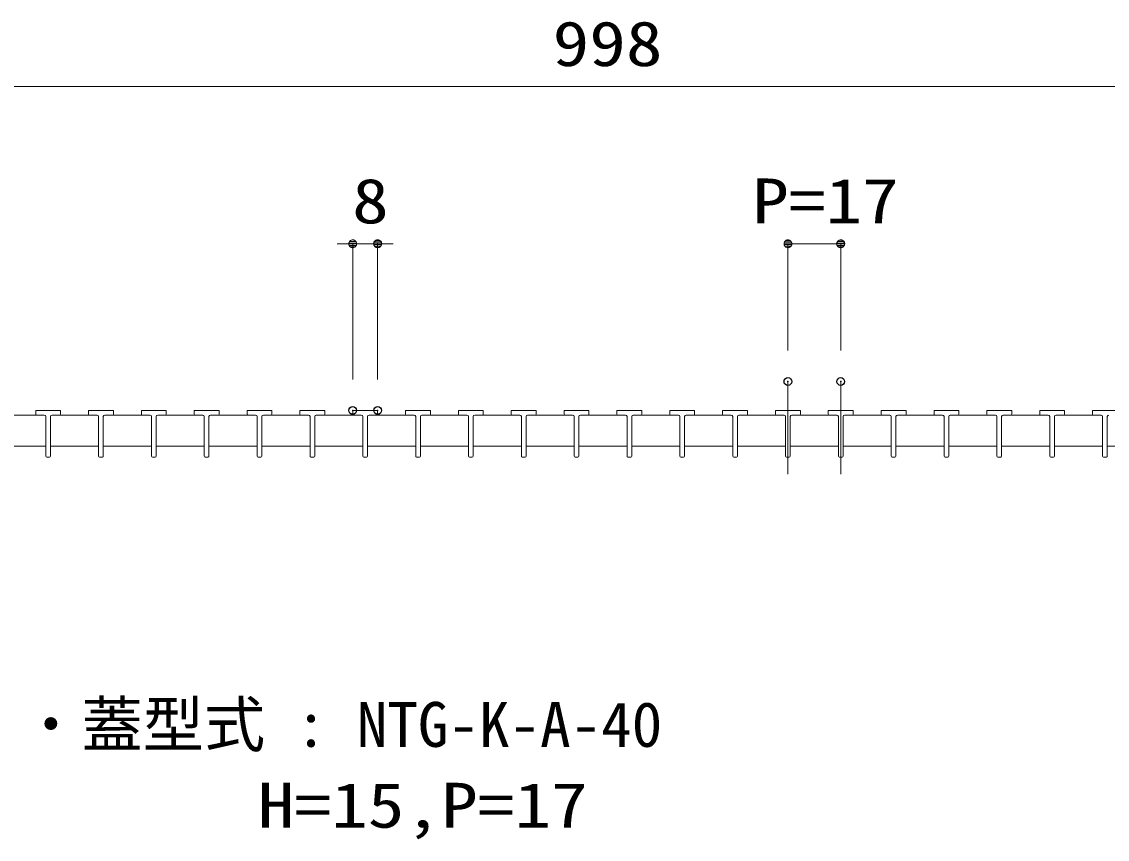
# Model space of a CAD drawing. Units: millimetres on the paper. Extents: x -216 to 216, y -153 to 153.
# Drawn here: x -74.1 to -4.2, y -80.8 to -28.2 of the extents above; entities that cross this region are included whole.
import ezdxf
from ezdxf.enums import TextEntityAlignment as Align

# ---------------------------------------------------------------- set-up
doc = ezdxf.new("R2010")
doc.units = ezdxf.units.MM
doc.header["$PDMODE"] = 32
doc.header["$PDSIZE"] = 0.5
doc.linetypes.add('CHAIN2', pattern=[12, 9, -1, 1, -1])
doc.layers.add('0-1_文字', color=7, linetype='Continuous')
doc.layers.add('0-4_Defpoints', color=7, linetype='Continuous')
for name, color, linetype, lineweight in [('0-2_寸法', 4, 'Continuous', 9), ('0-3_0', 7, 'Continuous', 9), ('0-5_蓋', 3, 'Continuous', 9), ('0-6_中心線', 4, 'CHAIN2', 9)]:
    doc.layers.add(name, color=color, linetype=linetype, lineweight=lineweight)
doc.styles.add('ＭＳ ゴシック', font='')
doc.styles.get('ＭＳ ゴシック').set_extended_font_data('MS Gothic')

# ---------------------------------------------------------------- blocks, each defined once
blk = doc.blocks.new('_Dot')
at = {"layer": '0-3_0'}
for p, q in [((-0.5, 0), (-1, 0)), ((0.489, 0.1), (-0.489, 0.1)), ((0.399, 0.3), (-0.399, 0.3)), ((0.458, -0.199), (-0.458, -0.199)), ((0.3, -0.399), (-0.3, -0.399))]:
    blk.add_line(p, q, dxfattribs=at)
for points in [[(0.5, 0), (0.496, 0.063), (0.484, 0.124), (0.465, 0.184), (0.438, 0.241), (0.405, 0.294), (0.364, 0.342), (0.319, 0.385), (0.268, 0.422), (0.213, 0.452), (0.155, 0.476), (0.094, 0.491), (0.031, 0.499), (-0.031, 0.499), (-0.094, 0.491), (-0.155, 0.476), (-0.213, 0.452), (-0.268, 0.422), (-0.319, 0.385), (-0.364, 0.342), (-0.405, 0.294), (-0.438, 0.241), (-0.465, 0.184), (-0.484, 0.124), (-0.496, 0.063), (-0.5, 0), (0, 0)], [(-0.5, 0), (-0.496, -0.063), (-0.484, -0.124), (-0.465, -0.184), (-0.438, -0.241), (-0.405, -0.294), (-0.364, -0.342), (-0.319, -0.385), (-0.268, -0.422), (-0.213, -0.452), (-0.155, -0.476), (-0.094, -0.491), (-0.031, -0.499), (0.031, -0.499), (0.094, -0.491), (0.155, -0.476), (0.213, -0.452), (0.268, -0.422), (0.319, -0.385), (0.364, -0.342), (0.405, -0.294), (0.438, -0.241), (0.465, -0.184), (0.484, -0.124), (0.496, -0.063), (0.5, 0), (0, 0)]]:
    blk.add_lwpolyline(points, close=True, dxfattribs=at)

msp = doc.modelspace()

# ---------------------------------------------------------------- linework, layer by layer
at = {"layer": '0-2_寸法'}
for p, q in [((-135.962, -32.373), (62.638, -32.373)), ((-53.262, -42.494), (-53.762, -42.494)), ((-52.762, -51.215), (-52.762, -42.494)), ((-52.762, -42.494), (-51.162, -42.494)), ((-51.162, -51.215), (-51.162, -42.494)), ((-50.662, -42.494), (-50.162, -42.494)), ((-24.762, -49.355), (-24.762, -42.494)), ((-24.262, -42.494), (-21.862, -42.494)), ((-21.362, -49.355), (-21.362, -42.494))]:
    msp.add_line(p, q, dxfattribs=at)
at = {"layer": '0-4_Defpoints'}
for p in [(-51.162, -42.494), (-21.362, -42.494), (-24.762, -51.355), (-21.362, -51.355), (-52.762, -53.215), (-51.162, -53.215)]:
    msp.add_point(p, dxfattribs=at)
at = {"layer": '0-5_蓋'}
for p, q in [((-75.512, -53.515), (-72.612, -53.515)), ((-73.162, -53.215), (-71.562, -53.215)), ((-73.162, -53.455), (-73.162, -53.215)), ((-72.612, -53.515), (-73.102, -53.515)), ((-72.512, -56.155), (-72.512, -53.615)), ((-72.212, -56.155), (-72.212, -53.615)), ((-72.112, -53.515), (-71.622, -53.515)), ((-72.112, -53.515), (-69.212, -53.515)), ((-71.562, -53.455), (-71.562, -53.215)), ((-69.762, -53.215), (-68.162, -53.215)), ((-69.762, -53.455), (-69.762, -53.215)), ((-69.212, -53.515), (-69.702, -53.515)), ((-69.112, -56.155), (-69.112, -53.615)), ((-68.812, -56.155), (-68.812, -53.615)), ((-68.712, -53.515), (-68.222, -53.515)), ((-68.712, -53.515), (-65.812, -53.515)), ((-68.162, -53.455), (-68.162, -53.215)), ((-66.362, -53.215), (-64.762, -53.215)), ((-66.362, -53.455), (-66.362, -53.215)), ((-65.812, -53.515), (-66.302, -53.515)), ((-65.712, -56.155), (-65.712, -53.615)), ((-65.412, -56.155), (-65.412, -53.615)), ((-65.312, -53.515), (-64.822, -53.515)), ((-65.312, -53.515), (-62.412, -53.515)), ((-64.762, -53.455), (-64.762, -53.215)), ((-62.962, -53.215), (-61.362, -53.215)), ((-62.962, -53.455), (-62.962, -53.215)), ((-62.412, -53.515), (-62.902, -53.515)), ((-62.312, -56.155), (-62.312, -53.615)), ((-62.012, -56.155), (-62.012, -53.615)), ((-61.912, -53.515), (-61.422, -53.515)), ((-61.912, -53.515), (-59.012, -53.515)), ((-61.362, -53.455), (-61.362, -53.215)), ((-59.562, -53.215), (-57.962, -53.215)), ((-59.562, -53.455), (-59.562, -53.215)), ((-59.012, -53.515), (-59.502, -53.515)), ((-58.912, -56.155), (-58.912, -53.615)), ((-58.612, -56.155), (-58.612, -53.615)), ((-58.512, -53.515), (-58.022, -53.515)), ((-58.512, -53.515), (-55.612, -53.515)), ((-57.962, -53.455), (-57.962, -53.215)), ((-56.162, -53.215), (-54.562, -53.215)), ((-56.162, -53.455), (-56.162, -53.215)), ((-55.612, -53.515), (-56.102, -53.515)), ((-55.512, -56.155), (-55.512, -53.615)), ((-55.212, -56.155), (-55.212, -53.615)), ((-55.112, -53.515), (-54.622, -53.515)), ((-55.112, -53.515), (-52.212, -53.515)), ((-54.562, -53.455), (-54.562, -53.215)), ((-52.762, -53.215), (-51.162, -53.215)), ((-52.762, -53.455), (-52.762, -53.215)), ((-52.212, -53.515), (-52.702, -53.515)), ((-52.112, -56.155), (-52.112, -53.615)), ((-51.812, -56.155), (-51.812, -53.615)), ((-51.712, -53.515), (-51.222, -53.515)), ((-51.712, -53.515), (-48.812, -53.515)), ((-51.162, -53.455), (-51.162, -53.215)), ((-49.362, -53.215), (-47.762, -53.215)), ((-49.362, -53.455), (-49.362, -53.215)), ((-48.812, -53.515), (-49.302, -53.515)), ((-48.712, -56.155), (-48.712, -53.615)), ((-48.412, -56.155), (-48.412, -53.615)), ((-48.312, -53.515), (-47.822, -53.515)), ((-48.312, -53.515), (-45.412, -53.515)), ((-47.762, -53.455), (-47.762, -53.215)), ((-45.962, -53.215), (-44.362, -53.215)), ((-45.962, -53.455), (-45.962, -53.215)), ((-45.412, -53.515), (-45.902, -53.515)), ((-45.312, -56.155), (-45.312, -53.615)), ((-45.012, -56.155), (-45.012, -53.615)), ((-44.912, -53.515), (-44.422, -53.515)), ((-44.912, -53.515), (-42.012, -53.515)), ((-44.362, -53.455), (-44.362, -53.215)), ((-42.562, -53.215), (-40.962, -53.215)), ((-42.562, -53.455), (-42.562, -53.215)), ((-42.012, -53.515), (-42.502, -53.515)), ((-41.912, -56.155), (-41.912, -53.615)), ((-41.612, -56.155), (-41.612, -53.615)), ((-41.512, -53.515), (-41.022, -53.515)), ((-41.512, -53.515), (-38.612, -53.515)), ((-40.962, -53.455), (-40.962, -53.215)), ((-39.162, -53.215), (-37.562, -53.215)), ((-39.162, -53.455), (-39.162, -53.215)), ((-38.612, -53.515), (-39.102, -53.515)), ((-38.512, -56.155), (-38.512, -53.615)), ((-38.212, -56.155), (-38.212, -53.615)), ((-38.112, -53.515), (-37.622, -53.515)), ((-38.112, -53.515), (-35.212, -53.515)), ((-37.562, -53.455), (-37.562, -53.215)), ((-35.762, -53.215), (-34.162, -53.215)), ((-35.762, -53.455), (-35.762, -53.215)), ((-35.212, -53.515), (-35.702, -53.515)), ((-35.112, -56.155), (-35.112, -53.615)), ((-34.812, -56.155), (-34.812, -53.615)), ((-34.712, -53.515), (-34.222, -53.515)), ((-34.712, -53.515), (-31.812, -53.515)), ((-34.162, -53.455), (-34.162, -53.215)), ((-32.362, -53.215), (-30.762, -53.215)), ((-32.362, -53.455), (-32.362, -53.215)), ((-31.812, -53.515), (-32.302, -53.515)), ((-31.712, -56.155), (-31.712, -53.615)), ((-31.412, -56.155), (-31.412, -53.615)), ((-31.312, -53.515), (-30.822, -53.515)), ((-31.312, -53.515), (-28.412, -53.515)), ((-30.762, -53.455), (-30.762, -53.215)), ((-28.962, -53.215), (-27.362, -53.215)), ((-28.962, -53.455), (-28.962, -53.215)), ((-28.412, -53.515), (-28.902, -53.515)), ((-28.312, -56.155), (-28.312, -53.615)), ((-28.012, -56.155), (-28.012, -53.615)), ((-27.912, -53.515), (-27.422, -53.515)), ((-27.912, -53.515), (-25.012, -53.515)), ((-27.362, -53.455), (-27.362, -53.215)), ((-25.562, -53.215), (-23.962, -53.215)), ((-25.562, -53.455), (-25.562, -53.215)), ((-25.012, -53.515), (-25.502, -53.515)), ((-24.912, -56.155), (-24.912, -53.615)), ((-24.612, -56.155), (-24.612, -53.615)), ((-24.512, -53.515), (-24.022, -53.515)), ((-24.512, -53.515), (-21.612, -53.515)), ((-23.962, -53.455), (-23.962, -53.215)), ((-22.162, -53.215), (-20.562, -53.215)), ((-22.162, -53.455), (-22.162, -53.215)), ((-21.612, -53.515), (-22.102, -53.515)), ((-21.512, -56.155), (-21.512, -53.615)), ((-21.212, -56.155), (-21.212, -53.615)), ((-21.112, -53.515), (-20.622, -53.515)), ((-21.112, -53.515), (-18.212, -53.515)), ((-20.562, -53.455), (-20.562, -53.215)), ((-18.762, -53.215), (-17.162, -53.215)), ((-18.762, -53.455), (-18.762, -53.215)), ((-18.212, -53.515), (-18.702, -53.515)), ((-18.112, -56.155), (-18.112, -53.615)), ((-17.812, -56.155), (-17.812, -53.615)), ((-17.712, -53.515), (-17.222, -53.515)), ((-17.712, -53.515), (-14.812, -53.515)), ((-17.162, -53.455), (-17.162, -53.215)), ((-15.362, -53.215), (-13.762, -53.215)), ((-15.362, -53.455), (-15.362, -53.215)), ((-14.812, -53.515), (-15.302, -53.515)), ((-14.712, -56.155), (-14.712, -53.615)), ((-14.412, -56.155), (-14.412, -53.615)), ((-14.312, -53.515), (-13.822, -53.515)), ((-14.312, -53.515), (-11.412, -53.515)), ((-13.762, -53.455), (-13.762, -53.215)), ((-11.962, -53.215), (-10.362, -53.215)), ((-11.962, -53.455), (-11.962, -53.215)), ((-11.412, -53.515), (-11.902, -53.515)), ((-11.312, -56.155), (-11.312, -53.615)), ((-11.012, -56.155), (-11.012, -53.615)), ((-10.912, -53.515), (-10.422, -53.515)), ((-10.912, -53.515), (-8.012, -53.515)), ((-10.362, -53.455), (-10.362, -53.215)), ((-8.562, -53.215), (-6.962, -53.215)), ((-8.562, -53.455), (-8.562, -53.215)), ((-8.012, -53.515), (-8.502, -53.515)), ((-7.912, -56.155), (-7.912, -53.615)), ((-7.612, -56.155), (-7.612, -53.615)), ((-7.512, -53.515), (-7.022, -53.515)), ((-7.512, -53.515), (-4.612, -53.515)), ((-6.962, -53.455), (-6.962, -53.215)), ((-5.162, -53.215), (-3.562, -53.215)), ((-5.162, -53.455), (-5.162, -53.215)), ((-4.612, -53.515), (-5.102, -53.515)), ((-4.512, -56.155), (-4.512, -53.615)), ((-4.212, -56.155), (-4.212, -53.615)), ((-75.612, -55.515), (-72.512, -55.515)), ((-72.212, -55.515), (-69.112, -55.515)), ((-68.812, -55.515), (-65.712, -55.515)), ((-65.412, -55.515), (-62.312, -55.515)), ((-62.012, -55.515), (-58.912, -55.515)), ((-58.612, -55.515), (-55.512, -55.515)), ((-55.212, -55.515), (-52.112, -55.515)), ((-51.812, -55.515), (-48.712, -55.515)), ((-48.412, -55.515), (-45.312, -55.515)), ((-45.012, -55.515), (-41.912, -55.515)), ((-41.612, -55.515), (-38.512, -55.515)), ((-38.212, -55.515), (-35.112, -55.515)), ((-34.812, -55.515), (-31.712, -55.515)), ((-31.412, -55.515), (-28.312, -55.515)), ((-28.012, -55.515), (-24.912, -55.515)), ((-24.612, -55.515), (-21.512, -55.515)), ((-21.212, -55.515), (-18.112, -55.515)), ((-17.812, -55.515), (-14.712, -55.515)), ((-14.412, -55.515), (-11.312, -55.515)), ((-11.012, -55.515), (-7.912, -55.515)), ((-7.612, -55.515), (-4.512, -55.515)), ((-4.212, -55.515), (-1.112, -55.515)), ((-72.272, -56.215), (-72.452, -56.215)), ((-68.872, -56.215), (-69.052, -56.215)), ((-65.472, -56.215), (-65.652, -56.215)), ((-62.072, -56.215), (-62.252, -56.215)), ((-58.672, -56.215), (-58.852, -56.215)), ((-55.272, -56.215), (-55.452, -56.215)), ((-51.872, -56.215), (-52.052, -56.215)), ((-48.472, -56.215), (-48.652, -56.215)), ((-45.072, -56.215), (-45.252, -56.215)), ((-41.672, -56.215), (-41.852, -56.215)), ((-38.272, -56.215), (-38.452, -56.215)), ((-34.872, -56.215), (-35.052, -56.215)), ((-31.472, -56.215), (-31.652, -56.215)), ((-28.072, -56.215), (-28.252, -56.215)), ((-24.672, -56.215), (-24.852, -56.215)), ((-21.272, -56.215), (-21.452, -56.215)), ((-17.872, -56.215), (-18.052, -56.215)), ((-14.472, -56.215), (-14.652, -56.215)), ((-11.072, -56.215), (-11.252, -56.215)), ((-7.672, -56.215), (-7.852, -56.215)), ((-4.272, -56.215), (-4.452, -56.215))]:
    msp.add_line(p, q, dxfattribs=at)
for centre, radius, start, end in [((-73.102, -53.455), 0.06, 180, 270), ((-72.612, -53.615), 0.1, 0, 90), ((-72.112, -53.615), 0.1, 90, 180), ((-71.622, -53.455), 0.06, 270, 0), ((-69.702, -53.455), 0.06, 180, 270), ((-69.212, -53.615), 0.1, 0, 90), ((-68.712, -53.615), 0.1, 90, 180), ((-68.222, -53.455), 0.06, 270, 0), ((-66.302, -53.455), 0.06, 180, 270), ((-65.812, -53.615), 0.1, 0, 90), ((-65.312, -53.615), 0.1, 90, 180), ((-64.822, -53.455), 0.06, 270, 0), ((-62.902, -53.455), 0.06, 180, 270), ((-62.412, -53.615), 0.1, 0, 90), ((-61.912, -53.615), 0.1, 90, 180), ((-61.422, -53.455), 0.06, 270, 0), ((-59.502, -53.455), 0.06, 180, 270), ((-59.012, -53.615), 0.1, 0, 90), ((-58.512, -53.615), 0.1, 90, 180), ((-58.022, -53.455), 0.06, 270, 0), ((-56.102, -53.455), 0.06, 180, 270), ((-55.612, -53.615), 0.1, 0, 90), ((-55.112, -53.615), 0.1, 90, 180), ((-54.622, -53.455), 0.06, 270, 0), ((-52.702, -53.455), 0.06, 180, 270), ((-52.212, -53.615), 0.1, 0, 90), ((-51.712, -53.615), 0.1, 90, 180), ((-51.222, -53.455), 0.06, 270, 0), ((-49.302, -53.455), 0.06, 180, 270), ((-48.812, -53.615), 0.1, 0, 90), ((-48.312, -53.615), 0.1, 90, 180), ((-47.822, -53.455), 0.06, 270, 0), ((-45.902, -53.455), 0.06, 180, 270), ((-45.412, -53.615), 0.1, 0, 90), ((-44.912, -53.615), 0.1, 90, 180), ((-44.422, -53.455), 0.06, 270, 0), ((-42.502, -53.455), 0.06, 180, 270), ((-42.012, -53.615), 0.1, 0, 90), ((-41.512, -53.615), 0.1, 90, 180), ((-41.022, -53.455), 0.06, 270, 0), ((-39.102, -53.455), 0.06, 180, 270), ((-38.612, -53.615), 0.1, 0, 90), ((-38.112, -53.615), 0.1, 90, 180), ((-37.622, -53.455), 0.06, 270, 0), ((-35.702, -53.455), 0.06, 180, 270), ((-35.212, -53.615), 0.1, 0, 90), ((-34.712, -53.615), 0.1, 90, 180), ((-34.222, -53.455), 0.06, 270, 0), ((-32.302, -53.455), 0.06, 180, 270), ((-31.812, -53.615), 0.1, 0, 90), ((-31.312, -53.615), 0.1, 90, 180), ((-30.822, -53.455), 0.06, 270, 0), ((-28.902, -53.455), 0.06, 180, 270), ((-28.412, -53.615), 0.1, 0, 90), ((-27.912, -53.615), 0.1, 90, 180), ((-27.422, -53.455), 0.06, 270, 0), ((-25.502, -53.455), 0.06, 180, 270), ((-25.012, -53.615), 0.1, 0, 90), ((-24.512, -53.615), 0.1, 90, 180), ((-24.022, -53.455), 0.06, 270, 0), ((-22.102, -53.455), 0.06, 180, 270), ((-21.612, -53.615), 0.1, 0, 90), ((-21.112, -53.615), 0.1, 90, 180), ((-20.622, -53.455), 0.06, 270, 0), ((-18.702, -53.455), 0.06, 180, 270), ((-18.212, -53.615), 0.1, 0, 90), ((-17.712, -53.615), 0.1, 90, 180), ((-17.222, -53.455), 0.06, 270, 0), ((-15.302, -53.455), 0.06, 180, 270), ((-14.812, -53.615), 0.1, 0, 90), ((-14.312, -53.615), 0.1, 90, 180), ((-13.822, -53.455), 0.06, 270, 0), ((-11.902, -53.455), 0.06, 180, 270), ((-11.412, -53.615), 0.1, 0, 90), ((-10.912, -53.615), 0.1, 90, 180), ((-10.422, -53.455), 0.06, 270, 0), ((-8.502, -53.455), 0.06, 180, 270), ((-8.012, -53.615), 0.1, 0, 90), ((-7.512, -53.615), 0.1, 90, 180), ((-7.022, -53.455), 0.06, 270, 0), ((-5.102, -53.455), 0.06, 180, 270), ((-4.612, -53.615), 0.1, 0, 90), ((-4.112, -53.615), 0.1, 90, 180), ((-72.452, -56.155), 0.06, 180, 270), ((-72.272, -56.155), 0.06, 270, 0), ((-69.052, -56.155), 0.06, 180, 270), ((-68.872, -56.155), 0.06, 270, 0), ((-65.652, -56.155), 0.06, 180, 270), ((-65.472, -56.155), 0.06, 270, 0), ((-62.252, -56.155), 0.06, 180, 270), ((-62.072, -56.155), 0.06, 270, 0), ((-58.852, -56.155), 0.06, 180, 270), ((-58.672, -56.155), 0.06, 270, 0), ((-55.452, -56.155), 0.06, 180, 270), ((-55.272, -56.155), 0.06, 270, 0), ((-52.052, -56.155), 0.06, 180, 270), ((-51.872, -56.155), 0.06, 270, 0), ((-48.652, -56.155), 0.06, 180, 270), ((-48.472, -56.155), 0.06, 270, 0), ((-45.252, -56.155), 0.06, 180, 270), ((-45.072, -56.155), 0.06, 270, 0), ((-41.852, -56.155), 0.06, 180, 270), ((-41.672, -56.155), 0.06, 270, 0), ((-38.452, -56.155), 0.06, 180, 270), ((-38.272, -56.155), 0.06, 270, 0), ((-35.052, -56.155), 0.06, 180, 270), ((-34.872, -56.155), 0.06, 270, 0), ((-31.652, -56.155), 0.06, 180, 270), ((-31.472, -56.155), 0.06, 270, 0), ((-28.252, -56.155), 0.06, 180, 270), ((-28.072, -56.155), 0.06, 270, 0), ((-24.852, -56.155), 0.06, 180, 270), ((-24.672, -56.155), 0.06, 270, 0), ((-21.452, -56.155), 0.06, 180, 270), ((-21.272, -56.155), 0.06, 270, 0), ((-18.052, -56.155), 0.06, 180, 270), ((-17.872, -56.155), 0.06, 270, 0), ((-14.652, -56.155), 0.06, 180, 270), ((-14.472, -56.155), 0.06, 270, 0), ((-11.252, -56.155), 0.06, 180, 270), ((-11.072, -56.155), 0.06, 270, 0), ((-7.852, -56.155), 0.06, 180, 270), ((-7.672, -56.155), 0.06, 270, 0), ((-4.452, -56.155), 0.06, 180, 270), ((-4.272, -56.155), 0.06, 270, 0)]:
    msp.add_arc(centre, radius, start, end, dxfattribs=at)
at = {"layer": '0-6_中心線'}
for p, q in [((-24.762, -51.355), (-24.762, -57.309)), ((-21.362, -51.355), (-21.362, -57.309))]:
    msp.add_line(p, q, dxfattribs=at)

# ---------------------------------------------------------------- block references
at = {"layer": '0-2_寸法', "xscale": 0.5, "yscale": 0.5}
for p in [(-52.762, -42.494), (-21.362, -42.494)]:
    msp.add_blockref('_Dot', p, dxfattribs=at)
at = {"layer": '0-2_寸法', "xscale": 0.5, "yscale": 0.5, "rotation": 180}
for p in [(-51.162, -42.494), (-24.762, -42.494)]:
    msp.add_blockref('_Dot', p, dxfattribs=at)

# ---------------------------------------------------------------- texts
at = {"layer": '0-1_文字', "style": 'ＭＳ ゴシック'}
msp.add_text('・蓋型式 : NTG-K-A-40', height=2.889, dxfattribs=at).set_placement((-74.157, -75.724), align=Align.BOTTOM_LEFT)
at = {"layer": '0-1_文字', "style": 'ＭＳ ゴシック', "width": 1.2}
msp.add_text('H=15,P=17', height=2.889, dxfattribs=at).set_placement((-58.869, -80.923), align=Align.BOTTOM_LEFT)
at = {"layer": '0-2_寸法', "style": 'ＭＳ ゴシック', "width": 1.2}
for s, p in [('998', (-39.902, -31.928)), ('8', (-52.802, -42.049)), ('P=17', (-27.062, -42.049))]:
    msp.add_text(s, height=2.889, dxfattribs=at).set_placement(p, align=Align.BOTTOM_LEFT)

doc.saveas('drawing.dxf')
